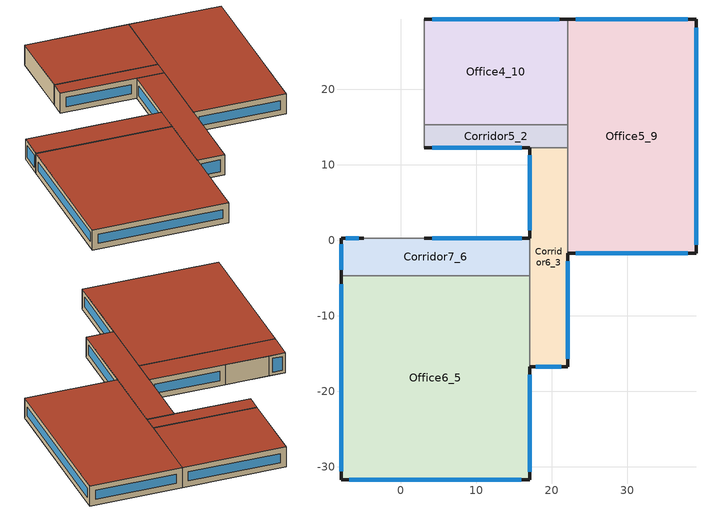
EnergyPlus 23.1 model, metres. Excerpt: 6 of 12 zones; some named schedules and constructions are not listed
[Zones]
Corridor5_2
 floor outside (90.1-2019 Nonresidential CZ 0 Exterior Floor (Mass)): 3.11,15.28 22.11,15.28 22.11,12.28 3.11,12.28 z7.07
 wall outside (90.1-2019 Nonresidential CZ 0 Exterior Wall (Mass)): 3.11,12.28 17.11,12.28 z7.07:11.07
 wall to Corridor4_4 (Interior Partition (Mass)): 3.11,15.28 3.11,12.28 z7.07:11.07
 wall to Corridor6_3 (Interior Partition (Mass)): 17.11,12.28 22.11,12.28 z7.07:11.07
 wall to Office5_9 (Interior Partition (Mass)): 22.11,12.28 22.11,15.28 z7.07:11.07
 wall to Office4_10 (Interior Partition (Mass)): 22.11,15.28 3.11,15.28 z7.07:11.07
 window (DoublePaneLoEe2): 4.16,12.28 16.05,12.28 z8.13:10.02
 roof outside (90.1-2019 Nonresidential CZ 0 Exterior Roof (Mass)): 3.11,15.28 3.11,12.28 22.11,12.28 22.11,15.28 z11.07
Corridor6_3
 floor outside (90.1-2019 Nonresidential CZ 0 Exterior Floor (Mass)): 17.11,12.28 22.11,12.28 22.11,-16.72 17.11,-16.72 z7.07
 wall outside (90.1-2019 Nonresidential CZ 0 Exterior Wall (Mass)): 17.11,12.28 17.11,0.28 / 17.11,-16.72 22.11,-16.72 22.11,-1.72 z7.07:11.07
 wall to Office6_5 (Interior Partition (Mass)): 17.11,-4.72 17.11,-16.72 z7.07:11.07
 wall to Corridor7_6 (Interior Partition (Mass)): 17.11,0.28 17.11,-4.72 z7.07:11.07
 wall to Office5_9 (Interior Partition (Mass)): 22.11,-1.72 22.11,12.28 z7.07:11.07
 window (DoublePaneLoEe2): 17.11,11.25 17.11,1.32 z8.11:10.04; 17.92,-16.72 21.29,-16.72 z7.89:10.26; 22.11,-15.65 22.11,-2.78 z8.14:10.01
 roof outside (90.1-2019 Nonresidential CZ 0 Exterior Roof (Mass)): 17.11,12.28 17.11,-16.72 22.11,-16.72 22.11,12.28 z11.07
Office6_5
 floor outside (90.1-2019 Nonresidential CZ 0 Exterior Floor (Mass)): -7.89,-31.72 -7.89,-4.72 17.11,-4.72 17.11,-31.72 z7.07
 wall outside (90.1-2019 Nonresidential CZ 0 Exterior Wall (Mass)): -7.89,-4.72 -7.89,-31.72 17.11,-31.72 17.11,-16.72 z7.07:11.07
 wall to Corridor7_6 (Interior Partition (Mass)): 17.11,-4.72 -7.89,-4.72 z7.07:11.07
 window (DoublePaneLoEe2): -6.77,-31.72 15.99,-31.72 z8.19:9.95; 17.11,-30.65 17.11,-17.78 z8.14:10.01; -7.89,-5.84 -7.89,-30.59 z8.2:9.95
 roof outside (90.1-2019 Nonresidential CZ 0 Exterior Roof (Mass)): -7.89,-31.72 17.11,-31.72 17.11,-4.72 -7.89,-4.72 z11.07
Corridor7_6
 floor outside (90.1-2019 Nonresidential CZ 0 Exterior Floor (Mass)): -7.89,-4.72 -7.89,0.28 17.11,0.28 17.11,-4.72 z7.07
 wall outside (90.1-2019 Nonresidential CZ 0 Exterior Wall (Mass)): -4.89,0.28 -7.89,0.28 -7.89,-4.72 / 17.11,0.28 3.11,0.28 z7.07:11.07
 wall to Corridor4_4 (Interior Partition (Mass)_FLIPPED): 3.11,0.28 -4.89,0.28 z7.07:11.07
 window (DoublePaneLoEe2): -5.52,0.28 -7.27,0.28 z7.7:10.45; 16.05,0.28 4.16,0.28 z8.13:10.02; -7.89,-0.53 -7.89,-3.9 z7.89:10.26
 roof outside (90.1-2019 Nonresidential CZ 0 Exterior Roof (Mass)): -7.89,-4.72 17.11,-4.72 17.11,0.28 -7.89,0.28 z11.07
Office5_9
 floor outside (90.1-2019 Nonresidential CZ 0 Exterior Floor (Mass)): 22.11,-1.72 22.11,29.28 39.11,29.28 39.11,-1.72 z7.07
 wall outside (90.1-2019 Nonresidential CZ 0 Exterior Wall (Mass)): 22.11,-1.72 39.11,-1.72 39.11,29.28 22.11,29.28 z7.07:11.07
 wall to Office4_10 (Interior Partition (Mass)): 22.11,29.28 22.11,15.28 z7.07:11.07
 window (DoublePaneLoEe2): 23.19,-1.72 38.02,-1.72 / 38.02,29.28 23.19,29.28 z8.16:9.99; 39.11,-0.58 39.11,28.15 z8.21:9.94
 roof outside (90.1-2019 Nonresidential CZ 0 Exterior Roof (Mass)): 22.11,-1.72 39.11,-1.72 39.11,29.28 22.11,29.28 z11.07
Office4_10
 floor outside (90.1-2019 Nonresidential CZ 0 Exterior Floor (Mass)): 3.11,29.28 22.11,29.28 22.11,15.28 3.11,15.28 z7.07
 wall outside (90.1-2019 Nonresidential CZ 0 Exterior Wall (Mass)): 22.11,29.28 3.11,29.28 z7.07:11.07
 wall to Corridor4_4 (Interior Partition (Mass)_FLIPPED): 3.11,29.28 3.11,15.28 z7.07:11.07
 window (DoublePaneLoEe2): 21.01,29.28 4.2,29.28 z8.17:9.98
 roof outside (90.1-2019 Nonresidential CZ 0 Exterior Roof (Mass)): 3.11,29.28 3.11,15.28 22.11,15.28 22.11,29.28 z11.07
[Schedule:Week:Daily]
CoolAvail_Office4_10_26: 6ce3ed81-a7d6-4b80-a895-4a69b0babf7d, 45937cbe-892e-487e-b3bd-03a45aa4adc1, c0455bdd-af95-4971-8ef5-a4ce6233f74b, 7c16a9a9-536f-470f-b94a-3461c8ce2c7f, 4e8ec702-eccb-48c9-be7a-b4e620d11ed5, 57d5eec5-71b2-4c70-b8d5-8f8758f83b74, baf51103-ed76-46ed-9d19-b848216be30b, 6ce3ed81-a7d6-4b80-a895-4a69b0babf7d, 6ce3ed81-a7d6-4b80-a895-4a69b0babf7d, 6ce3ed81-a7d6-4b80-a895-4a69b0babf7d, 6ce3ed81-a7d6-4b80-a895-4a69b0babf7d, 6ce3ed81-a7d6-4b80-a895-4a69b0babf7d
CoolAvail_Office4_10_27: a2f5439f-c3cd-45c2-be62-8f5a9cf1a139, 8ea6eb9d-bced-4abf-b23f-a16258133356, b4124ec5-0540-413f-b80d-d3da15a69d38, 0c990a04-98ad-4999-8986-5d1af58771a9, 84a958a5-76b6-4d1b-a61b-dc7ecc07087d, b4bfe456-227b-47de-943d-ec78ccb2f744, 32c15e8a-c783-40b4-8139-aeb1af17eeb3, a2f5439f-c3cd-45c2-be62-8f5a9cf1a139, a2f5439f-c3cd-45c2-be62-8f5a9cf1a139, a2f5439f-c3cd-45c2-be62-8f5a9cf1a139, a2f5439f-c3cd-45c2-be62-8f5a9cf1a139, a2f5439f-c3cd-45c2-be62-8f5a9cf1a139
CoolAvail_Office4_10_28: 36a083da-d3d5-43c9-b7d2-3e8cbcd291a5, 75635ad2-147c-48cc-9360-a4e96b92f7b7, 8df3e9d2-1144-4367-925f-949e76229214, 489e27a7-ce73-4562-a476-d76abc720351, 28cf387f-780f-4fe0-8d02-66d859255fef, b398f28b-5c09-4770-9c98-d01447583dbb, 5467b45b-9ade-4559-a91f-d9f74dfb4392, 36a083da-d3d5-43c9-b7d2-3e8cbcd291a5, 36a083da-d3d5-43c9-b7d2-3e8cbcd291a5, 36a083da-d3d5-43c9-b7d2-3e8cbcd291a5, 36a083da-d3d5-43c9-b7d2-3e8cbcd291a5, 36a083da-d3d5-43c9-b7d2-3e8cbcd291a5
CoolAvail_Office4_10_29: a1aed9b5-ab9b-40bf-9d0f-50928aaea371, 51876491-c1b4-4518-9b58-1e1af6a768f8, e411209c-4f22-4549-9a0f-bd1254d4a333, 6b865d10-614c-419d-a77d-0d137d48593d, 28cf387f-780f-4fe0-8d02-66d859255fef, 28cf387f-780f-4fe0-8d02-66d859255fef, 714d5f4f-1ce3-49bb-90cb-2c0c29c850df, a1aed9b5-ab9b-40bf-9d0f-50928aaea371, a1aed9b5-ab9b-40bf-9d0f-50928aaea371, a1aed9b5-ab9b-40bf-9d0f-50928aaea371, a1aed9b5-ab9b-40bf-9d0f-50928aaea371, a1aed9b5-ab9b-40bf-9d0f-50928aaea371
CoolAvail_Office4_10_30: ce3927f1-79df-4182-a143-491cc1ed8d00, b69a8a62-896b-4ef4-a422-0ec6a2615c67, 3e730d68-4ebc-4391-8e68-83ae88f40ea6, f8198d78-944b-47a9-8f76-203c1a4674a7, 051b1d62-8712-4c38-8906-a592279e2e30, ec1663bb-de67-45e2-a772-d4c62d1a9c76, 7d75f803-26e3-4a7e-989a-edfc36fb74c8, ce3927f1-79df-4182-a143-491cc1ed8d00, ce3927f1-79df-4182-a143-491cc1ed8d00, ce3927f1-79df-4182-a143-491cc1ed8d00, ce3927f1-79df-4182-a143-491cc1ed8d00, ce3927f1-79df-4182-a143-491cc1ed8d00
CoolAvail_Office4_10_31: 1b044666-3799-4978-ba92-8142ae7cce81, 34661b52-b95d-4bc2-9fa2-b4817bcd8d69, e411209c-4f22-4549-9a0f-bd1254d4a333, 2602971e-e2b5-47c7-be14-6eae3b630083, 95db7498-f620-4ca2-ae64-4b3c5beb15ea, a99d6ef9-3d81-44e5-a53a-1a8384ac6ce0, 1766556a-9b71-40c3-a67e-0438e5f7b24e, 1b044666-3799-4978-ba92-8142ae7cce81, 1b044666-3799-4978-ba92-8142ae7cce81, 1b044666-3799-4978-ba92-8142ae7cce81, 1b044666-3799-4978-ba92-8142ae7cce81, 1b044666-3799-4978-ba92-8142ae7cce81
CoolAvail_Office4_10_32: 9b9f3479-ff7f-4a9d-a6d7-76a9709c2e71, 2b28b044-ed8f-4c0d-82a1-980130bf2248, f87d27da-031e-4d63-801a-b7f69741a6b4, 81dabb06-9689-4343-879f-110b122c3645, 1242ee56-d6cf-462a-ade5-11d30a9780d5, e344ddef-4962-420f-85e2-f5c150d679e5, ffd09ddc-9102-4ad7-be12-65ce090cfeba, 9b9f3479-ff7f-4a9d-a6d7-76a9709c2e71, 9b9f3479-ff7f-4a9d-a6d7-76a9709c2e71, 9b9f3479-ff7f-4a9d-a6d7-76a9709c2e71, 9b9f3479-ff7f-4a9d-a6d7-76a9709c2e71, 9b9f3479-ff7f-4a9d-a6d7-76a9709c2e71
CoolAvail_Office4_10_33: b55eb57c-643e-4fc9-b324-50d3e40fb666, 491f8cdb-9c3c-4dc9-8fcd-590ef5e77c89, 5b6d78ea-f767-428e-86c2-ba8ecb36dfaa, eb0fa9bf-e4a1-4a5d-9ac5-d7e4c1240da4, 9d154d37-4260-4026-8928-29595f42171f, b8cda9f7-163b-4697-bceb-33b4b1aae47b, b03318f2-b386-4f2d-81cc-0c0b5e91b8b3, b55eb57c-643e-4fc9-b324-50d3e40fb666, b55eb57c-643e-4fc9-b324-50d3e40fb666, b55eb57c-643e-4fc9-b324-50d3e40fb666, b55eb57c-643e-4fc9-b324-50d3e40fb666, b55eb57c-643e-4fc9-b324-50d3e40fb666
CoolAvail_Office4_10_34: 02330130-0b7b-4af9-9bd3-7d9e0938c6e9, df49a15c-b2ff-46f6-8f8e-6f0da56214ec, 434c5413-1246-47ac-9f07-298d2dff6bae, c2e363a4-ecad-423c-9f6e-9bc37d77a88e, a48b2b46-5358-4de7-bb09-8bf259215a9f, f8dbe09b-ed34-4ddf-8900-e122ace980da, 69f5ed30-1af8-4d5d-aec1-3eb095da9fb7, 02330130-0b7b-4af9-9bd3-7d9e0938c6e9, 02330130-0b7b-4af9-9bd3-7d9e0938c6e9, 02330130-0b7b-4af9-9bd3-7d9e0938c6e9, 02330130-0b7b-4af9-9bd3-7d9e0938c6e9, 02330130-0b7b-4af9-9bd3-7d9e0938c6e9
CoolAvail_Office4_10_35: 02c76f76-94cf-461c-afbc-bc5b4ff9c805, a0c0cab8-4f9a-4ced-bd05-3508abf56f70, 7b3c559d-0aef-43ea-a2ce-0318257733e3, b5026e55-8b1b-482d-9523-32ea7c3d715a, 666cb8e4-9a2e-47ca-baee-c9bf0db00492, 577f36fc-207c-4c03-8701-113d78fc15b1, a0f41693-ff3a-4fe0-b7b3-2f072955540f, 02c76f76-94cf-461c-afbc-bc5b4ff9c805, 02c76f76-94cf-461c-afbc-bc5b4ff9c805, 02c76f76-94cf-461c-afbc-bc5b4ff9c805, 02c76f76-94cf-461c-afbc-bc5b4ff9c805, 02c76f76-94cf-461c-afbc-bc5b4ff9c805
CoolAvail_Office4_10_36: 63d49d35-fa98-462d-a070-65141f953828, cfbdf803-1be8-4e67-a6e1-1cef50e2aeca, 44d64cc3-a848-4a1f-8d9e-95b665a51591, 3c02e85b-ea55-499d-8f5b-588ac2eb91b2, 69c12021-d423-489c-8a8f-9282d813251f, db116403-2cab-48ed-bfee-180b4db1194b, b9f31716-6f31-4541-9ba2-50344bcb8c95, 63d49d35-fa98-462d-a070-65141f953828, 63d49d35-fa98-462d-a070-65141f953828, 63d49d35-fa98-462d-a070-65141f953828, 63d49d35-fa98-462d-a070-65141f953828, 63d49d35-fa98-462d-a070-65141f953828
CoolAvail_Office4_10_37: 28cf387f-780f-4fe0-8d02-66d859255fef, dea5abc6-c6a5-4ad8-9db0-dd04b8648f47, f8f031fb-55d7-4113-826e-46df9e269b83, 9439cbf5-d5ff-4074-a405-9ab2b460fbb4, 80aae938-f4e7-4bfd-bcac-6303aa2b673e, 430e0d3d-58c2-4aec-afdb-d605db7b8648, 3e2ffb6e-4ba5-4575-9637-70f477fbe3e4, 28cf387f-780f-4fe0-8d02-66d859255fef, 28cf387f-780f-4fe0-8d02-66d859255fef, 28cf387f-780f-4fe0-8d02-66d859255fef, 28cf387f-780f-4fe0-8d02-66d859255fef, 28cf387f-780f-4fe0-8d02-66d859255fef
CoolAvail_Office4_10_38: 8082231e-6d23-4a24-b053-6047dec3c4d4, 03acb633-0e3a-4c43-ba6c-1c1954176612, 63d49d35-fa98-462d-a070-65141f953828, b39f9c08-f252-49b5-b819-695040dc3642, 9d3e4857-92ef-4dd8-97cb-17e5176d520d, d1ffbada-6852-4fe5-92ac-6576efdba325, 954b7ab4-e2b9-4bf8-9b50-9685aff6042e, 8082231e-6d23-4a24-b053-6047dec3c4d4, 8082231e-6d23-4a24-b053-6047dec3c4d4, 8082231e-6d23-4a24-b053-6047dec3c4d4, 8082231e-6d23-4a24-b053-6047dec3c4d4, 8082231e-6d23-4a24-b053-6047dec3c4d4
CoolAvail_Office4_10_39: 45903201-a7ff-4873-9a96-1d8e6987fc98, caadc734-b040-485b-bb9c-427144f03ec6, c2ac46ce-d703-499b-8642-5c076bb1a8c2, 227e6952-2946-49a0-bb76-e66d42418431, 4f15297a-f34a-4033-bc6e-cdefa81589fa, f6632674-8357-41c2-a392-1f5c7f2c57ad, 28cf387f-780f-4fe0-8d02-66d859255fef, 45903201-a7ff-4873-9a96-1d8e6987fc98, 45903201-a7ff-4873-9a96-1d8e6987fc98, 45903201-a7ff-4873-9a96-1d8e6987fc98, 45903201-a7ff-4873-9a96-1d8e6987fc98, 45903201-a7ff-4873-9a96-1d8e6987fc98
CoolAvail_Office4_10_40: 6b865d10-614c-419d-a77d-0d137d48593d, 5d2f6e18-a4a7-4761-b986-358a724ba59e, d8219eba-6049-4719-bbae-982766623e24, 7c8d18ee-8c49-4ee1-a37a-0f502e04c430, 91312270-6507-49d8-b3af-f2f66574d585, dc948ca8-26c4-4469-b8a7-68576a6a40b3, 0a490d19-edc0-4b3b-aefc-552a68770a68, 6b865d10-614c-419d-a77d-0d137d48593d, 6b865d10-614c-419d-a77d-0d137d48593d, 6b865d10-614c-419d-a77d-0d137d48593d, 6b865d10-614c-419d-a77d-0d137d48593d, 6b865d10-614c-419d-a77d-0d137d48593d
CoolAvail_Office4_10_41: 52267322-b833-48d4-93e8-5bd0c94710a0, 01baa899-09a0-4ea4-8af9-04391befd078, 3cfdcbb5-4bc2-4460-ab53-19f944b304c8, 5a53f045-15ef-458e-965d-aaa883960cef, 75e94847-8e13-4c8b-93ed-5684a680ae61, ae225517-4b84-49a0-8c55-97e60d2b6754, 51fce39d-d843-4d8b-ae4d-b7cb47dbfb7f, 52267322-b833-48d4-93e8-5bd0c94710a0, 52267322-b833-48d4-93e8-5bd0c94710a0, 52267322-b833-48d4-93e8-5bd0c94710a0, 52267322-b833-48d4-93e8-5bd0c94710a0, 52267322-b833-48d4-93e8-5bd0c94710a0
CoolAvail_Office4_10_42: d3506403-cd9a-4c28-b6db-d9150907f1b8, 692a7c8a-1c99-4a6f-8feb-491007400ad0, c3cf2fd4-39ad-4fb4-b75a-b768009b5a3f, 71c67952-b934-4771-baec-41a3a5247320, dab5211e-4043-4bd5-b6a3-686c985c5db3, 631f01d7-ab7f-49d3-a252-7019c9405a3c, 0cd4baa2-a235-4268-b642-3bd5f5058037, d3506403-cd9a-4c28-b6db-d9150907f1b8, d3506403-cd9a-4c28-b6db-d9150907f1b8, d3506403-cd9a-4c28-b6db-d9150907f1b8, d3506403-cd9a-4c28-b6db-d9150907f1b8, d3506403-cd9a-4c28-b6db-d9150907f1b8
CoolAvail_Office4_10_43: 27a775d1-2799-4b96-a959-0eb89fe98382, 80cb1e91-8182-49b5-aa72-dbc3962e2512, a8c0b0d8-d3ef-4760-8a4d-0035488eedfd, 70cd05d9-751b-4cee-935f-a584857e498e, 985b0579-1d94-41d4-8b54-0f404620d070, 2da556a9-50ba-4206-8bbf-ba9ac385cfa5, 2c672940-19b7-421a-8188-54d8e7ba72d3, 27a775d1-2799-4b96-a959-0eb89fe98382, 27a775d1-2799-4b96-a959-0eb89fe98382, 27a775d1-2799-4b96-a959-0eb89fe98382, 27a775d1-2799-4b96-a959-0eb89fe98382, 27a775d1-2799-4b96-a959-0eb89fe98382
CoolAvail_Office4_10_44: a763327f-e078-42a5-8e02-3a0dd7feaced, 507399da-2a8b-4e1a-a11d-a71815d56c38, 63c9e9cc-76f8-4b48-bbd6-0d91a32845e8, ecd5ae4a-d016-4fc5-a8fc-8a09832a413c, cb8ddd0d-6da4-4fc2-b4fa-15d8e421a79f, 24be1c14-e195-4564-b384-0d43ed87b026, 5ba7f730-b240-402d-9719-cdd0aa8d87dd, a763327f-e078-42a5-8e02-3a0dd7feaced, a763327f-e078-42a5-8e02-3a0dd7feaced, a763327f-e078-42a5-8e02-3a0dd7feaced, a763327f-e078-42a5-8e02-3a0dd7feaced, a763327f-e078-42a5-8e02-3a0dd7feaced
CoolAvail_Office4_10_45: 3612b8da-0a1d-4bb5-975c-bc49aac4a66a, b69a8a62-896b-4ef4-a422-0ec6a2615c67, a7d40797-0fdf-4174-8411-34bf25558046, 6b474365-af8e-458e-849a-788c33d72759, c2ac46ce-d703-499b-8642-5c076bb1a8c2, 1bf324af-11f4-43df-bf20-d492d21d8c1b, 3612b8da-0a1d-4bb5-975c-bc49aac4a66a, 3612b8da-0a1d-4bb5-975c-bc49aac4a66a, 3612b8da-0a1d-4bb5-975c-bc49aac4a66a, 3612b8da-0a1d-4bb5-975c-bc49aac4a66a, 3612b8da-0a1d-4bb5-975c-bc49aac4a66a, 3612b8da-0a1d-4bb5-975c-bc49aac4a66a
CoolAvail_Office4_10_46: ace6e12e-48a4-4ecd-a18d-52a5a243a985, 692a7c8a-1c99-4a6f-8feb-491007400ad0, 1bf8160f-5c12-46e4-81d6-3d2eccfed065, bc62c44f-56ad-4c04-94db-d57fc7f6c792, bff58965-9f1a-46c8-9463-f46d51d88d8f, 89dab37f-e068-488d-b21d-74fde9172915, 1fdc2da5-1815-4ef0-be14-241d1055f806, ace6e12e-48a4-4ecd-a18d-52a5a243a985, ace6e12e-48a4-4ecd-a18d-52a5a243a985, ace6e12e-48a4-4ecd-a18d-52a5a243a985, ace6e12e-48a4-4ecd-a18d-52a5a243a985, ace6e12e-48a4-4ecd-a18d-52a5a243a985
CoolAvail_Office4_10_47: d73cfe5b-732e-409d-9361-381d8572ca1b, aa4eaca1-4b3c-4157-ac38-55343d148e1e, c1399a7c-f1d2-4747-81b9-383578351be8, e56826dc-c560-4824-b1a5-68cde07b9c75, 504b8e7b-b91e-4039-834f-28c4107da531, 206faf31-e17b-4553-a43e-00f4809626aa, c3e0a98c-3013-4bfc-aefc-7d57471c2358, d73cfe5b-732e-409d-9361-381d8572ca1b, d73cfe5b-732e-409d-9361-381d8572ca1b, d73cfe5b-732e-409d-9361-381d8572ca1b, d73cfe5b-732e-409d-9361-381d8572ca1b, d73cfe5b-732e-409d-9361-381d8572ca1b
CoolAvail_Office4_10_48: 1d553196-b9fd-4d8c-a6f0-93a3df51ab2f, c7d7a3af-1110-4a44-959f-95b394fee1b7, 3dcea64d-c26a-4ad6-92c3-77ce39606ded, d2362845-9ff8-4fd9-b0f1-9023312239cd, 9fde79ce-808b-4be5-9236-183462dafdd2, 418b17a6-e311-4229-9af6-ff0bf72ee066, 265335a5-86b4-4fae-9e1f-64f20e376f08, 1d553196-b9fd-4d8c-a6f0-93a3df51ab2f, 1d553196-b9fd-4d8c-a6f0-93a3df51ab2f, 1d553196-b9fd-4d8c-a6f0-93a3df51ab2f, 1d553196-b9fd-4d8c-a6f0-93a3df51ab2f, 1d553196-b9fd-4d8c-a6f0-93a3df51ab2f
CoolAvail_Office4_10_49: bf53786d-7c89-45a7-a65d-7379e5393172, f01ccdc8-e9a9-4fe8-956d-1121a3138034, 10db8715-2282-4dd2-ba16-2b620b72219b, 17c9e906-b66c-40b7-849a-e7c207e2248d, f080f6a6-0fa1-4244-9e8f-dbb833461611, 82637cac-59b5-4817-9ec8-bce127f1267e, d4c5f88b-37b3-48ab-934d-acf822dcba40, bf53786d-7c89-45a7-a65d-7379e5393172, bf53786d-7c89-45a7-a65d-7379e5393172, bf53786d-7c89-45a7-a65d-7379e5393172, bf53786d-7c89-45a7-a65d-7379e5393172, bf53786d-7c89-45a7-a65d-7379e5393172
CoolAvail_Office4_10_50: 3867438e-e9d7-4102-957c-cb012f63039f, d8219eba-6049-4719-bbae-982766623e24, b393b628-0fa7-4727-933b-61eb40549425, 8f4352dd-c9bd-4828-8343-6d221af9c6c4, 4f40a391-c062-41bc-87bf-16195e52f037, 9cb46ef5-359a-4e0a-b34b-3d84d53b8ef3, 4c8fb74c-6538-4ecb-be80-088d96d9e2c4, 3867438e-e9d7-4102-957c-cb012f63039f, 3867438e-e9d7-4102-957c-cb012f63039f, 3867438e-e9d7-4102-957c-cb012f63039f, 3867438e-e9d7-4102-957c-cb012f63039f, 3867438e-e9d7-4102-957c-cb012f63039f
CoolAvail_Office4_10_51: 8fbc48ed-60e3-4f80-a76d-d69bab472439, efed817c-dc9f-439f-ab98-c0f73c1b3a8d, e778b4a4-cb3b-47e9-ba8e-157863696d0f, b8d47d5b-81a9-4fc1-81a0-29d42367e422, 273554ea-4e64-46f5-b203-b84a4f5a0a96, cd12c2a9-bf04-40b8-9457-784e167eb4fa, a99d6ef9-3d81-44e5-a53a-1a8384ac6ce0, 8fbc48ed-60e3-4f80-a76d-d69bab472439, 8fbc48ed-60e3-4f80-a76d-d69bab472439, 8fbc48ed-60e3-4f80-a76d-d69bab472439, 8fbc48ed-60e3-4f80-a76d-d69bab472439, 8fbc48ed-60e3-4f80-a76d-d69bab472439
CoolAvail_Office4_10_52: ef43c7d3-47a8-4d9f-9600-6f971d88cb10, ef43c7d3-47a8-4d9f-9600-6f971d88cb10, ef43c7d3-47a8-4d9f-9600-6f971d88cb10, ef43c7d3-47a8-4d9f-9600-6f971d88cb10, ef43c7d3-47a8-4d9f-9600-6f971d88cb10, ef43c7d3-47a8-4d9f-9600-6f971d88cb10, ef43c7d3-47a8-4d9f-9600-6f971d88cb10, ef43c7d3-47a8-4d9f-9600-6f971d88cb10, ef43c7d3-47a8-4d9f-9600-6f971d88cb10, ef43c7d3-47a8-4d9f-9600-6f971d88cb10, ef43c7d3-47a8-4d9f-9600-6f971d88cb10, ef43c7d3-47a8-4d9f-9600-6f971d88cb10
NatVentAvail_Office4_10_0: dbf08e16-4042-4c67-984b-07f8cde1e68b, fbfd6f06-c4d6-4238-99d3-798bb2f8b9d1, 0b1959bb-9368-4a82-8e59-dfa73476eba2, e39e132d-e360-43ac-81bf-0e6ea7e1b920, 9d744e88-ca86-4a94-b810-3c64c1da758e, 625fab60-28ec-499e-ae5e-d6760f51dfe9, 03ea509b-91f5-49e7-acfd-32594791f2c7, dbf08e16-4042-4c67-984b-07f8cde1e68b, dbf08e16-4042-4c67-984b-07f8cde1e68b, dbf08e16-4042-4c67-984b-07f8cde1e68b, dbf08e16-4042-4c67-984b-07f8cde1e68b, dbf08e16-4042-4c67-984b-07f8cde1e68b
NatVentAvail_Office4_10_1: 60439f76-d454-422c-9118-9fcac7943ff4, 18c1df1a-fdff-4a86-a412-c2a50684ad3d, ef8518cd-967c-444e-affd-c2472cd5eddf, 4351f359-33ba-4d0e-9684-bcf06bd42171, 1344c54c-68e8-4b00-a909-008773a8fec9, 903e706f-1f4b-416c-9b92-ea283572d0b8, 5a989e9e-7b84-4b49-a2d7-90c7c880b60b, 60439f76-d454-422c-9118-9fcac7943ff4, 60439f76-d454-422c-9118-9fcac7943ff4, 60439f76-d454-422c-9118-9fcac7943ff4, 60439f76-d454-422c-9118-9fcac7943ff4, 60439f76-d454-422c-9118-9fcac7943ff4
NatVentAvail_Office4_10_2: 6427b939-c559-45d8-87d9-ae6f09cc8149, edad5fd3-dd51-4006-ba0b-8cf182e1401b, 1344c54c-68e8-4b00-a909-008773a8fec9, 9a2de973-4ff4-47bc-be4e-448910d52937, fbfd6f06-c4d6-4238-99d3-798bb2f8b9d1, d283a5bb-fb4e-45db-93e0-87292aadbaf3, 12ec8851-504f-4095-a055-bfdb6a76af87, 6427b939-c559-45d8-87d9-ae6f09cc8149, 6427b939-c559-45d8-87d9-ae6f09cc8149, 6427b939-c559-45d8-87d9-ae6f09cc8149, 6427b939-c559-45d8-87d9-ae6f09cc8149, 6427b939-c559-45d8-87d9-ae6f09cc8149
NatVentAvail_Office4_10_3: 7e2c8b33-35aa-4d04-a000-43ce7bee5412, 1cca4ff0-4b40-4885-baf7-38d39b15c3ec, 4f8db412-c1ff-49fb-8ca9-fd3f6009b7f5, 5b3749f8-bf85-478f-853a-bf1acde973b3, 4b914767-2f2e-4661-baa7-9e96641befca, dbf08e16-4042-4c67-984b-07f8cde1e68b, 7e77d71a-12dc-450f-b5c9-33cbc9f022f7, 7e2c8b33-35aa-4d04-a000-43ce7bee5412, 7e2c8b33-35aa-4d04-a000-43ce7bee5412, 7e2c8b33-35aa-4d04-a000-43ce7bee5412, 7e2c8b33-35aa-4d04-a000-43ce7bee5412, 7e2c8b33-35aa-4d04-a000-43ce7bee5412
NatVentAvail_Office4_10_4: 9200f0e1-4339-42ad-ad53-12325555cdd5, 9c59460f-b00d-4337-8d9e-056fb617f1d6, eb2c472b-0727-4496-92f3-ec27d488174d, 92ba7a3c-87fe-4a8e-a922-bb2bb43cc078, 3c058b91-dc4f-4303-9079-17a0168a711a, d0c0a4bd-92b5-4f3b-8991-9947c61913c9, 9c59460f-b00d-4337-8d9e-056fb617f1d6, 9200f0e1-4339-42ad-ad53-12325555cdd5, 9200f0e1-4339-42ad-ad53-12325555cdd5, 9200f0e1-4339-42ad-ad53-12325555cdd5, 9200f0e1-4339-42ad-ad53-12325555cdd5, 9200f0e1-4339-42ad-ad53-12325555cdd5
NatVentAvail_Office4_10_5: f726375f-b5f9-4f7f-ab15-6b005afc0755, 1dbcecba-8097-43f8-9d4c-f16a29861730, 49c5c153-98b8-47f0-a241-f795c61a6a47, 6bed1987-dc78-46b3-a058-cd2539f6f3de, a6a967a9-9826-4815-ae02-f4752822c884, 1a85f896-0f2b-433e-b37d-07126eca767c, f5719e8d-80b0-40ae-80b5-09706f860dd1, f726375f-b5f9-4f7f-ab15-6b005afc0755, f726375f-b5f9-4f7f-ab15-6b005afc0755, f726375f-b5f9-4f7f-ab15-6b005afc0755, f726375f-b5f9-4f7f-ab15-6b005afc0755, f726375f-b5f9-4f7f-ab15-6b005afc0755
NatVentAvail_Office4_10_6: 5dea9901-b88c-4dd2-9f37-03876a4df9fe, 434c5413-1246-47ac-9f07-298d2dff6bae, 31305db9-10af-4c51-9ba7-ccb440de74c9, 0b163cb3-cdd5-4644-9c82-9c2d4f903ac9, f6a6441d-e6d1-47ed-ac72-be88913b360e, b39f6b04-8dfa-4b8d-9dfb-16dbe4ac223d, 81d55f83-0206-4f80-bb88-e9742a553588, 5dea9901-b88c-4dd2-9f37-03876a4df9fe, 5dea9901-b88c-4dd2-9f37-03876a4df9fe, 5dea9901-b88c-4dd2-9f37-03876a4df9fe, 5dea9901-b88c-4dd2-9f37-03876a4df9fe, 5dea9901-b88c-4dd2-9f37-03876a4df9fe
NatVentAvail_Office4_10_7: 743dd770-0e71-437e-a7b4-2988a3a2aa2c, 7c80f19c-96b6-4a0f-b2c7-d65871a948a0, 9b80ea22-b04f-4f76-a8da-6df12989dc52, a970ebd0-877e-42a0-9fd7-e3cd75c54f97, c7870187-5913-4925-83e5-f6feb5a7bef3, 7976a79c-af9c-4168-8d33-e5903706bf56, 08d841f6-7842-42cf-a0a3-9f5f7e60f4b6, 743dd770-0e71-437e-a7b4-2988a3a2aa2c, 743dd770-0e71-437e-a7b4-2988a3a2aa2c, 743dd770-0e71-437e-a7b4-2988a3a2aa2c, 743dd770-0e71-437e-a7b4-2988a3a2aa2c, 743dd770-0e71-437e-a7b4-2988a3a2aa2c
NatVentAvail_Office4_10_8: cbb73d07-902a-4671-bbc8-ca8a6dde22cd, a71a417e-d4df-48dd-96e8-f5cebb9f622c, daca385f-3f03-440a-9516-d4134d30dc28, 3987a1c3-85bd-4c42-92fa-4025ebfa69ac, c6b34083-8a2e-4591-a558-b03e2efde80a, 2635f401-7cb6-4885-a873-d83ec9d3d333, b930cbea-39b9-4d41-bc41-e8a4113a257c, cbb73d07-902a-4671-bbc8-ca8a6dde22cd, cbb73d07-902a-4671-bbc8-ca8a6dde22cd, cbb73d07-902a-4671-bbc8-ca8a6dde22cd, cbb73d07-902a-4671-bbc8-ca8a6dde22cd, cbb73d07-902a-4671-bbc8-ca8a6dde22cd
NatVentAvail_Office4_10_9: 74230180-4c0a-41b1-a895-da9095738c02, acffe17d-ba74-4bf8-b001-e80e59c8c130, b930cbea-39b9-4d41-bc41-e8a4113a257c, 06485f3a-aade-423b-ac43-24b2eb0fab13, 358d3502-b07b-49e5-a001-90df4720419d, 2cb54b0b-2641-44c5-84a6-8f71fd106f59, 43399a00-a045-4d83-bbb2-3dfe9da4c5b4, 74230180-4c0a-41b1-a895-da9095738c02, 74230180-4c0a-41b1-a895-da9095738c02, 74230180-4c0a-41b1-a895-da9095738c02, 74230180-4c0a-41b1-a895-da9095738c02, 74230180-4c0a-41b1-a895-da9095738c02
NatVentAvail_Office4_10_10: a2fb1bfa-c4d9-4130-8ec6-f4b01a015260, b930cbea-39b9-4d41-bc41-e8a4113a257c, f4b05cfc-72e3-484a-9682-a873cfb7f05f, 30cb45e8-6afa-4cbb-8642-6ad9a42456a1, a5cee800-7363-4040-ad6f-e54c5ef976b2, 276f90fc-d980-4af6-b1d0-4bfffd4e3cd2, b50614cd-1746-4bc0-90f0-7d304ac52b2b, a2fb1bfa-c4d9-4130-8ec6-f4b01a015260, a2fb1bfa-c4d9-4130-8ec6-f4b01a015260, a2fb1bfa-c4d9-4130-8ec6-f4b01a015260, a2fb1bfa-c4d9-4130-8ec6-f4b01a015260, a2fb1bfa-c4d9-4130-8ec6-f4b01a015260
NatVentAvail_Office4_10_11: b930cbea-39b9-4d41-bc41-e8a4113a257c, 4f301a6f-236c-4310-9b20-a7926faac36f, de92f683-ff83-4cef-9dfa-bdbcabe8895b, 0b61f763-56c2-4a83-9a58-bfa3ed2d6a75, c97d197c-929e-405b-aa0c-30d4b1da4ddb, 45f0b060-53ba-409a-bbf3-dd96b4b6e9e0, 5263bc76-4f65-48ba-90d0-cb96716400e0, b930cbea-39b9-4d41-bc41-e8a4113a257c, b930cbea-39b9-4d41-bc41-e8a4113a257c, b930cbea-39b9-4d41-bc41-e8a4113a257c, b930cbea-39b9-4d41-bc41-e8a4113a257c, b930cbea-39b9-4d41-bc41-e8a4113a257c
NatVentAvail_Office4_10_12: be28e230-47f0-480d-8cf6-8eb2f75102ab, c5e26b82-dd70-43ee-84fd-6c98e4705544, 76a52eb4-657f-46a9-891e-94b723149b4f, 23f0be58-1a81-48a8-9a6c-16a9ccec1fa9, c3cb8121-0264-4a7e-8b99-b95473eaebcc, ab1708b4-9434-46e2-8958-fe9d345984b3, a81393ee-eb58-4265-bd76-0f3e2dc411dc, be28e230-47f0-480d-8cf6-8eb2f75102ab, be28e230-47f0-480d-8cf6-8eb2f75102ab, be28e230-47f0-480d-8cf6-8eb2f75102ab, be28e230-47f0-480d-8cf6-8eb2f75102ab, be28e230-47f0-480d-8cf6-8eb2f75102ab
NatVentAvail_Office4_10_13: 7d7b8a1c-40be-4adb-82cb-69551fb11ed8, e03a463f-97d7-43ff-b4ed-91e51b1cd1b7, 48262071-2428-4293-94b1-d23b179bbe88, 23e3fbca-68a9-4c4c-8488-be589f267f7b, 6676f34e-c470-47d3-b0b5-80ff68e93c25, 378217e3-61df-4a4c-928a-ff02ea0323e7, 0e8f5745-8426-43ae-ba44-12d5bdafcade, 7d7b8a1c-40be-4adb-82cb-69551fb11ed8, 7d7b8a1c-40be-4adb-82cb-69551fb11ed8, 7d7b8a1c-40be-4adb-82cb-69551fb11ed8, 7d7b8a1c-40be-4adb-82cb-69551fb11ed8, 7d7b8a1c-40be-4adb-82cb-69551fb11ed8
NatVentAvail_Office4_10_14: 06d83c67-cca3-4705-af22-2d178984e95e, 9b905370-de81-4ca0-a2c9-79d887a45048, f79c1e54-ff10-4702-a906-8a15145049de, db20b12c-3cb9-4ad7-8c3d-d81ca5d06d17, 7eb0a93c-7be0-43a1-90bd-2422bf6e2bb8, 485d5804-5f80-455c-acca-1022a8f79659, 643e037d-fe35-4a53-b04a-52931c3167e3, 06d83c67-cca3-4705-af22-2d178984e95e, 06d83c67-cca3-4705-af22-2d178984e95e, 06d83c67-cca3-4705-af22-2d178984e95e, 06d83c67-cca3-4705-af22-2d178984e95e, 06d83c67-cca3-4705-af22-2d178984e95e
NatVentAvail_Office4_10_15: a0c6edab-b14d-4783-89e0-9dc9a3df6dae, c78fc51e-dcba-485a-ab48-d8f216c6ec5d, 902277fd-d57e-4fb6-bea5-0ef18ca370a4, b393b628-0fa7-4727-933b-61eb40549425, 3c36fa1b-0849-4ff2-9c2d-48a09b6443c6, 98cd1a2e-8658-48e0-be66-a2b67b63571a, 2a14485f-f3bd-4161-82c7-3ce6857f129a, a0c6edab-b14d-4783-89e0-9dc9a3df6dae, a0c6edab-b14d-4783-89e0-9dc9a3df6dae, a0c6edab-b14d-4783-89e0-9dc9a3df6dae, a0c6edab-b14d-4783-89e0-9dc9a3df6dae, a0c6edab-b14d-4783-89e0-9dc9a3df6dae
NatVentAvail_Office4_10_16: 0494cb22-4b0c-4090-86ab-2b135fcda9cc, 4091c8a6-ed0a-4f1a-8fa1-ce8d32ba7d3f, 77219de6-0978-454d-a12b-65d9108a852f, adb7e2e0-dfce-4876-8cf2-3553914c4574, 8dd0a794-383e-4f22-b372-b699ebd0992f, 19f0c3df-5c98-4fde-ab79-ff35534fb66b, c2288193-e73d-474a-842d-96b0f3b79609, 0494cb22-4b0c-4090-86ab-2b135fcda9cc, 0494cb22-4b0c-4090-86ab-2b135fcda9cc, 0494cb22-4b0c-4090-86ab-2b135fcda9cc, 0494cb22-4b0c-4090-86ab-2b135fcda9cc, 0494cb22-4b0c-4090-86ab-2b135fcda9cc
NatVentAvail_Office4_10_17: 33109c49-f5d3-472f-bd17-42508a1ffa88, 1d1429a2-90b7-4f75-a421-6138da685bef, 5d7694ac-7888-40bc-8940-9f207f44aca5, 66aed7d0-7128-4772-8045-84ab34d9a687, 7d1ebb44-cce3-4f3a-92b2-8306892c4f7b, 08f4a819-a6b1-4143-8366-9abb118e4348, 1f6a0229-8a9e-4734-bf61-7de13560bf0e, 33109c49-f5d3-472f-bd17-42508a1ffa88, 33109c49-f5d3-472f-bd17-42508a1ffa88, 33109c49-f5d3-472f-bd17-42508a1ffa88, 33109c49-f5d3-472f-bd17-42508a1ffa88, 33109c49-f5d3-472f-bd17-42508a1ffa88
NatVentAvail_Office4_10_18: 1bd90e57-d958-4346-a1e2-0d562759d591, 586e52e9-df0d-4826-b975-b325054d28a0, 6803c44e-31c4-4556-93ed-9df1956b43a5, 1bd90e57-d958-4346-a1e2-0d562759d591, 4d91c5f3-340d-4dc3-9ada-8aad9df8c9d1, 2987e560-4526-436f-b8e1-48f2d278802f, e2f45772-32b8-4041-8102-7da9ada32e36, 1bd90e57-d958-4346-a1e2-0d562759d591, 1bd90e57-d958-4346-a1e2-0d562759d591, 1bd90e57-d958-4346-a1e2-0d562759d591, 1bd90e57-d958-4346-a1e2-0d562759d591, 1bd90e57-d958-4346-a1e2-0d562759d591
NatVentAvail_Office4_10_19: 9134048f-3859-4415-9ed4-f7444dcc507c, 6b69bab7-dd3d-4751-85fb-581a92924ee8, 62f0bce8-1881-4049-a340-c6674fdebec3, 36648d62-8a40-43e9-9982-2b92baa52a15, 162663a8-3a70-4395-b6a1-b9a779cff55a, 053bfc48-d830-411f-8911-2f244716abe2, 4a6a0131-60b4-48fc-ab76-053aea7ee0fe, 9134048f-3859-4415-9ed4-f7444dcc507c, 9134048f-3859-4415-9ed4-f7444dcc507c, 9134048f-3859-4415-9ed4-f7444dcc507c, 9134048f-3859-4415-9ed4-f7444dcc507c, 9134048f-3859-4415-9ed4-f7444dcc507c
NatVentAvail_Office4_10_20: f8345704-d31d-40fd-88b6-e4970249c293, 2ee20784-e430-4260-a4ce-600f60d78ab6, 9134048f-3859-4415-9ed4-f7444dcc507c, d11c283d-5dee-439d-b7f2-228566e91f22, 1217e71b-d2a7-41f2-a225-0d21ba4ecec7, 42528739-f633-49a2-a38b-8b929cf420f6, a367aa53-eeea-4ff7-897c-ef5e568e7c5e, f8345704-d31d-40fd-88b6-e4970249c293, f8345704-d31d-40fd-88b6-e4970249c293, f8345704-d31d-40fd-88b6-e4970249c293, f8345704-d31d-40fd-88b6-e4970249c293, f8345704-d31d-40fd-88b6-e4970249c293
NatVentAvail_Office4_10_21: 5eb2e546-f304-4a15-acfe-63f14c1946ad, 1dbcecba-8097-43f8-9d4c-f16a29861730, 003056ff-bbf4-44bc-9398-bf33fda58a93, 80cb1e91-8182-49b5-aa72-dbc3962e2512, 1c30971f-1879-430a-aa45-4df908731467, ee8e8f91-9dce-448e-8889-cd188c960ced, d9dad5fd-bbd4-48c7-b673-83944b43c590, 5eb2e546-f304-4a15-acfe-63f14c1946ad, 5eb2e546-f304-4a15-acfe-63f14c1946ad, 5eb2e546-f304-4a15-acfe-63f14c1946ad, 5eb2e546-f304-4a15-acfe-63f14c1946ad, 5eb2e546-f304-4a15-acfe-63f14c1946ad
NatVentAvail_Office4_10_22: bff58965-9f1a-46c8-9463-f46d51d88d8f, b315b1db-a6e0-4038-a913-d38542d5fbd4, 05569052-b2ac-4bce-ad88-8a61c5fc8969, defb32ea-24f4-4e4b-8716-19d31397d206, a6e113e6-9fa4-4505-a05b-824c0247aeb1, ace6e12e-48a4-4ecd-a18d-52a5a243a985, 6dc2537d-0a03-47fa-a77c-5a833ab77bb5, bff58965-9f1a-46c8-9463-f46d51d88d8f, bff58965-9f1a-46c8-9463-f46d51d88d8f, bff58965-9f1a-46c8-9463-f46d51d88d8f, bff58965-9f1a-46c8-9463-f46d51d88d8f, bff58965-9f1a-46c8-9463-f46d51d88d8f
NatVentAvail_Office4_10_23: 6b015fcc-1c3c-4941-b25b-f88bba430fe4, 1dc23990-b21d-44e6-a830-d137ce4edb57, 93058f61-8a61-4dce-a8a6-d366de03bb96, 26e5e8ca-6ab7-45f0-868d-c5f2426f1d02, 5ed198e5-c42d-4b32-b84f-91fddf4d7995, c61aa55f-19a6-452c-be75-6b025725d57b, bfbf23fb-7f60-4e1d-80c7-f9bfacc2235e, 6b015fcc-1c3c-4941-b25b-f88bba430fe4, 6b015fcc-1c3c-4941-b25b-f88bba430fe4, 6b015fcc-1c3c-4941-b25b-f88bba430fe4, 6b015fcc-1c3c-4941-b25b-f88bba430fe4, 6b015fcc-1c3c-4941-b25b-f88bba430fe4
NatVentAvail_Office4_10_24: d81008ea-0ef1-42f4-8b93-116913177856, ff39baec-7d08-42bb-9ca7-c08e12b31a75, 952e38fc-f187-46c2-8118-2f22b7edbe8e, 661f89e0-2c77-4466-9659-9a4d4e0955ed, a24e817e-d7c4-4e9d-84f7-0d731f938faa, 8c9ef089-44e7-49b0-b9a2-d15373f7c266, cfbebe6c-322a-44fe-82de-5dace4b901e1, d81008ea-0ef1-42f4-8b93-116913177856, d81008ea-0ef1-42f4-8b93-116913177856, d81008ea-0ef1-42f4-8b93-116913177856, d81008ea-0ef1-42f4-8b93-116913177856, d81008ea-0ef1-42f4-8b93-116913177856
NatVentAvail_Office4_10_25: cf390dac-a6b0-493e-b0ab-5dfc42f325a2, e2168ef2-75c0-4e54-aeeb-574722865ae5, 3612b8da-0a1d-4bb5-975c-bc49aac4a66a, 2a12ae5c-28bb-47a0-9583-b887f3a75423, 0f064b5b-c240-4889-b312-b1afbb1b3080, 480564b9-6e69-421f-9da6-98e190945bc0, 0b282aca-63d1-4592-9092-9f908b255c2f, cf390dac-a6b0-493e-b0ab-5dfc42f325a2, cf390dac-a6b0-493e-b0ab-5dfc42f325a2, cf390dac-a6b0-493e-b0ab-5dfc42f325a2, cf390dac-a6b0-493e-b0ab-5dfc42f325a2, cf390dac-a6b0-493e-b0ab-5dfc42f325a2
NatVentAvail_Office4_10_26: ab5e79c8-c731-4c4b-9b19-0cbc05421b53, 3d7cd9c2-9e2f-4e36-afe2-d09dc96656b8, c1883777-db42-48fb-913a-34224a057195, c442618a-c6bb-4b57-b794-ed35fa7a8599, 88c542ff-a565-43e3-bf89-3be04c31fac9, 68484347-67a9-4969-9549-f2269ef15901, 8b0c793b-0cc6-4793-afe8-5518564d05c5, ab5e79c8-c731-4c4b-9b19-0cbc05421b53, ab5e79c8-c731-4c4b-9b19-0cbc05421b53, ab5e79c8-c731-4c4b-9b19-0cbc05421b53, ab5e79c8-c731-4c4b-9b19-0cbc05421b53, ab5e79c8-c731-4c4b-9b19-0cbc05421b53
NatVentAvail_Office4_10_27: b532e9f1-5cc5-407f-8e95-a1f0581b48a0, eecf37eb-63f2-4172-8db8-663c2075951e, de0cee79-f4e2-43f8-85f6-0c5ec25d84fc, 366290a2-953d-48a8-8a2c-5b778ea93e2c, 80b5f057-fb8e-46b0-a4ec-d8eb5165deb7, 3a6c8460-1b3c-4491-982d-6ef82747092e, ededa92f-c344-4d5c-9023-077afd832e67, b532e9f1-5cc5-407f-8e95-a1f0581b48a0, b532e9f1-5cc5-407f-8e95-a1f0581b48a0, b532e9f1-5cc5-407f-8e95-a1f0581b48a0, b532e9f1-5cc5-407f-8e95-a1f0581b48a0, b532e9f1-5cc5-407f-8e95-a1f0581b48a0
NatVentAvail_Office4_10_28: 0fb96043-629a-4eba-a1f0-31ff6c97335b, e1fb9978-9800-47b8-87b2-577aa9bc38ed, 7ad6bfde-2474-4cbd-a92a-e1b1bce9b70d, 99a48a99-d27e-4c86-b699-a55d902ae00e, 66aed7d0-7128-4772-8045-84ab34d9a687, 7ac3ae6c-6db0-416c-8dca-e7cf8c18f3f7, 5eb2e546-f304-4a15-acfe-63f14c1946ad, 0fb96043-629a-4eba-a1f0-31ff6c97335b, 0fb96043-629a-4eba-a1f0-31ff6c97335b, 0fb96043-629a-4eba-a1f0-31ff6c97335b, 0fb96043-629a-4eba-a1f0-31ff6c97335b, 0fb96043-629a-4eba-a1f0-31ff6c97335b
NatVentAvail_Office4_10_29: 833e0c65-b258-4c05-8b50-3be3c502e880, 36008108-1eb2-4853-a6e7-693b7c98b7b7, fa24099c-fc46-4c95-9ba8-4aaceaa2db06, 3b358c82-70ed-4e00-abaf-ae6bd9c25d5b, 66aed7d0-7128-4772-8045-84ab34d9a687, 66aed7d0-7128-4772-8045-84ab34d9a687, 28af5d3a-b3da-4764-848b-a33b866506bd, 833e0c65-b258-4c05-8b50-3be3c502e880, 833e0c65-b258-4c05-8b50-3be3c502e880, 833e0c65-b258-4c05-8b50-3be3c502e880, 833e0c65-b258-4c05-8b50-3be3c502e880, 833e0c65-b258-4c05-8b50-3be3c502e880
NatVentAvail_Office4_10_30: 054ce260-fa0a-4ee8-8cf5-b3ef76e8524d, b930cbea-39b9-4d41-bc41-e8a4113a257c, f64eb939-440b-4b6f-9ad8-8afa15336bed, b633969e-3a8a-4afa-bf00-228a451d54bd, 1a973419-1e47-4710-9e74-32920631ef2c, 833b29b5-e2fd-4f22-b75b-594ffbea0386, 55ec55d4-fe4c-4e88-9d37-4ec309934865, 054ce260-fa0a-4ee8-8cf5-b3ef76e8524d, 054ce260-fa0a-4ee8-8cf5-b3ef76e8524d, 054ce260-fa0a-4ee8-8cf5-b3ef76e8524d, 054ce260-fa0a-4ee8-8cf5-b3ef76e8524d, 054ce260-fa0a-4ee8-8cf5-b3ef76e8524d
NatVentAvail_Office4_10_31: 871335e7-5461-4a45-9987-77f9073991ba, d11c283d-5dee-439d-b7f2-228566e91f22, fa24099c-fc46-4c95-9ba8-4aaceaa2db06, f6a4d7d8-0012-4467-8c63-d6d972675929, fd9623e8-7281-4809-8799-ad86b18f448e, c321b790-a382-4bc5-81ad-44893205e578, 09ffdced-31e2-48ff-aaca-34cf5b686207, 871335e7-5461-4a45-9987-77f9073991ba, 871335e7-5461-4a45-9987-77f9073991ba, 871335e7-5461-4a45-9987-77f9073991ba, 871335e7-5461-4a45-9987-77f9073991ba, 871335e7-5461-4a45-9987-77f9073991ba
NatVentAvail_Office4_10_32: b0704ff8-1304-4a95-ad68-2416e600bcef, 46da602b-4ed2-4c78-8b61-70fed66ddd43, d7c79b50-0c8e-43cd-b7b6-5e0157c4b51c, 433ecec4-9c22-43fe-ad96-76d9ab120c43, b7fcda87-b28d-4459-aa97-5427d66b0ebe, 6d01fbac-3dae-4c19-9ffc-6c94d5c21f34, e3185faa-7fa8-4afd-8688-40d07bcee633, b0704ff8-1304-4a95-ad68-2416e600bcef, b0704ff8-1304-4a95-ad68-2416e600bcef, b0704ff8-1304-4a95-ad68-2416e600bcef, b0704ff8-1304-4a95-ad68-2416e600bcef, b0704ff8-1304-4a95-ad68-2416e600bcef
NatVentAvail_Office4_10_33: 7fa0f07e-5695-4416-8ca5-5858fd257a59, 15750c7c-bc88-4fba-b681-886960c94160, d8c070f4-0b3b-4b56-aaef-aeb245bb8b20, bc7a3619-8a33-4c57-8245-2976ca370995, a785107e-501f-4021-b728-1b0587c82fd1, 003056ff-bbf4-44bc-9398-bf33fda58a93, 4d18d2ac-6b73-4269-85ad-400b08a21c5f, 7fa0f07e-5695-4416-8ca5-5858fd257a59, 7fa0f07e-5695-4416-8ca5-5858fd257a59, 7fa0f07e-5695-4416-8ca5-5858fd257a59, 7fa0f07e-5695-4416-8ca5-5858fd257a59, 7fa0f07e-5695-4416-8ca5-5858fd257a59
NatVentAvail_Office4_10_34: 7ac074e6-fa27-4548-bb6b-2d8be2097db8, 210d9d14-c652-4047-b80b-96d1eeb430a6, 4d3406c0-467b-4c6d-ad3b-680af0e7b734, c0939167-b2da-4827-8dd7-cc52ad57055f, 9445699b-b4ef-4317-8c12-a48dcc994979, 5ffa1d28-7272-4dba-837e-875be24caef8, 22a4e716-60c4-4fd2-b1d3-af169cdc5175, 7ac074e6-fa27-4548-bb6b-2d8be2097db8, 7ac074e6-fa27-4548-bb6b-2d8be2097db8, 7ac074e6-fa27-4548-bb6b-2d8be2097db8, 7ac074e6-fa27-4548-bb6b-2d8be2097db8, 7ac074e6-fa27-4548-bb6b-2d8be2097db8
NatVentAvail_Office4_10_35: 10f46957-c14c-40c1-888a-ab47b0e53812, 22780c4f-40ae-4bb6-8355-ff615b0a914d, 60439f76-d454-422c-9118-9fcac7943ff4, 66fe8104-bc31-4536-8132-a7c72076e130, 81d55f83-0206-4f80-bb88-e9742a553588, 818af9a8-0244-4f70-8b61-f0f6c1ce97af, 6e56d63a-0bde-4164-a57e-2884e03e9fe0, 10f46957-c14c-40c1-888a-ab47b0e53812, 10f46957-c14c-40c1-888a-ab47b0e53812, 10f46957-c14c-40c1-888a-ab47b0e53812, 10f46957-c14c-40c1-888a-ab47b0e53812, 10f46957-c14c-40c1-888a-ab47b0e53812
NatVentAvail_Office4_10_36: 379e3bd8-afff-4b88-8358-b7ab65219ed3, f8345704-d31d-40fd-88b6-e4970249c293, 41d75a5d-196f-4858-b474-6630abd16e93, b746dec9-6a0e-4726-8efb-e00b6be6b6d2, 5fa33f8c-6d6d-4c77-815f-692242e88418, 5f07cccf-6a91-47f8-bfbc-7ac40f07d129, 3612b8da-0a1d-4bb5-975c-bc49aac4a66a, 379e3bd8-afff-4b88-8358-b7ab65219ed3, 379e3bd8-afff-4b88-8358-b7ab65219ed3, 379e3bd8-afff-4b88-8358-b7ab65219ed3, 379e3bd8-afff-4b88-8358-b7ab65219ed3, 379e3bd8-afff-4b88-8358-b7ab65219ed3
NatVentAvail_Office4_10_37: 66aed7d0-7128-4772-8045-84ab34d9a687, e1333b56-60b0-46c2-99e9-4b3591b37579, 9c2a3811-e186-4dbc-9ce4-8f3f45987036, 979d3669-7252-4693-95bf-934e8a986e31, 70976841-2139-4231-8b80-916de2d8a35d, fbfd6f06-c4d6-4238-99d3-798bb2f8b9d1, 6bfcc87b-3a31-4a5d-be6e-5004e30752ce, 66aed7d0-7128-4772-8045-84ab34d9a687, 66aed7d0-7128-4772-8045-84ab34d9a687, 66aed7d0-7128-4772-8045-84ab34d9a687, 66aed7d0-7128-4772-8045-84ab34d9a687, 66aed7d0-7128-4772-8045-84ab34d9a687
NatVentAvail_Office4_10_38: 5a6692c2-3bd8-4093-b113-b5a800b7b418, d4361af9-c30c-4cfe-a39b-63a769bc19ac, 379e3bd8-afff-4b88-8358-b7ab65219ed3, 695b6030-9e3e-4954-b216-5e6b86a34fe8, dc53c112-40f2-4c8b-9390-7969de84fa6e, a5a94236-775a-46d3-be72-c2ee07c254b3, 873a763a-ffd0-4bc8-a8a6-6ae48cfea177, 5a6692c2-3bd8-4093-b113-b5a800b7b418, 5a6692c2-3bd8-4093-b113-b5a800b7b418, 5a6692c2-3bd8-4093-b113-b5a800b7b418, 5a6692c2-3bd8-4093-b113-b5a800b7b418, 5a6692c2-3bd8-4093-b113-b5a800b7b418
NatVentAvail_Office4_10_39: c2ac46ce-d703-499b-8642-5c076bb1a8c2, 4793df50-d3dc-4ba1-b29c-eaa3c637cd65, 45903201-a7ff-4873-9a96-1d8e6987fc98, 386deaf9-955a-441f-9b6e-b87d8cf3bdbd, 31d54c57-7f11-47a5-91bc-da82901dc5e8, 3d741f9f-b7fd-447e-acd1-030f773e8d0d, 66aed7d0-7128-4772-8045-84ab34d9a687, c2ac46ce-d703-499b-8642-5c076bb1a8c2, c2ac46ce-d703-499b-8642-5c076bb1a8c2, c2ac46ce-d703-499b-8642-5c076bb1a8c2, c2ac46ce-d703-499b-8642-5c076bb1a8c2, c2ac46ce-d703-499b-8642-5c076bb1a8c2
NatVentAvail_Office4_10_40: 3b358c82-70ed-4e00-abaf-ae6bd9c25d5b, 7340dfe7-eec6-4b0e-83a4-b6cdf010f203, b6c4c231-e14a-40f4-bf9b-4594033bda49, e2fee009-560b-47de-9586-2aa2f3331620, e57c7aef-429a-4d27-b817-a1a3ec8cd3f7, 24126a3f-e6b2-4942-917d-95195d687403, 9ad36c0f-3baf-455e-95b6-55d1f226b5a4, 3b358c82-70ed-4e00-abaf-ae6bd9c25d5b, 3b358c82-70ed-4e00-abaf-ae6bd9c25d5b, 3b358c82-70ed-4e00-abaf-ae6bd9c25d5b, 3b358c82-70ed-4e00-abaf-ae6bd9c25d5b, 3b358c82-70ed-4e00-abaf-ae6bd9c25d5b
NatVentAvail_Office4_10_41: 50cf436a-0fc2-4e54-9619-dfd907ff311a, 2647da30-0df1-41d4-a8f1-dbad08f2a42d, 2e7e4cbf-6c4f-4327-9916-3c109d2912da, 13b21d6e-0821-49a6-8c11-05e50adfc5c4, 166c80a1-bd5b-4c37-a467-a77ca881db07, 8a755759-84b5-4e14-aa9a-4447b05f04cb, 67d919c1-333d-4c8c-8cb4-091cb40a8271, 50cf436a-0fc2-4e54-9619-dfd907ff311a, 50cf436a-0fc2-4e54-9619-dfd907ff311a, 50cf436a-0fc2-4e54-9619-dfd907ff311a, 50cf436a-0fc2-4e54-9619-dfd907ff311a, 50cf436a-0fc2-4e54-9619-dfd907ff311a
NatVentAvail_Office4_10_42: dfa1d1a1-a240-4356-b6dd-7c72ad58c21e, 824ba681-8fe7-4c19-bca1-cffc6128756d, 7293414a-dfbf-445f-83dd-ed8eccbb98b2, 8f54e5d2-a9b2-488f-804d-a8c4827b04a9, 96c62d7d-f713-4e13-acb9-24721f3b48c4, 712e5a8b-d445-4563-8be7-7bf89d170922, e9e35e31-3dd4-4370-be52-59d8dd7e1b65, dfa1d1a1-a240-4356-b6dd-7c72ad58c21e, dfa1d1a1-a240-4356-b6dd-7c72ad58c21e, dfa1d1a1-a240-4356-b6dd-7c72ad58c21e, dfa1d1a1-a240-4356-b6dd-7c72ad58c21e, dfa1d1a1-a240-4356-b6dd-7c72ad58c21e
NatVentAvail_Office4_10_43: a5c1f2f4-ae9a-427a-83af-6f2081725214, 3cd9093f-16f6-450c-bd87-b75ea1c9f8c0, 11197a7d-2cf5-4a3a-b53b-c7425a4f4725, b772389e-d027-4e19-9363-2279f67ab120, 0a6beafd-9649-4f8b-9b98-5771586d6be2, 0e4a4c7a-97de-49a6-bbc2-b95a9a450003, 97319662-3008-42c6-898f-9a583bf7c875, a5c1f2f4-ae9a-427a-83af-6f2081725214, a5c1f2f4-ae9a-427a-83af-6f2081725214, a5c1f2f4-ae9a-427a-83af-6f2081725214, a5c1f2f4-ae9a-427a-83af-6f2081725214, a5c1f2f4-ae9a-427a-83af-6f2081725214
